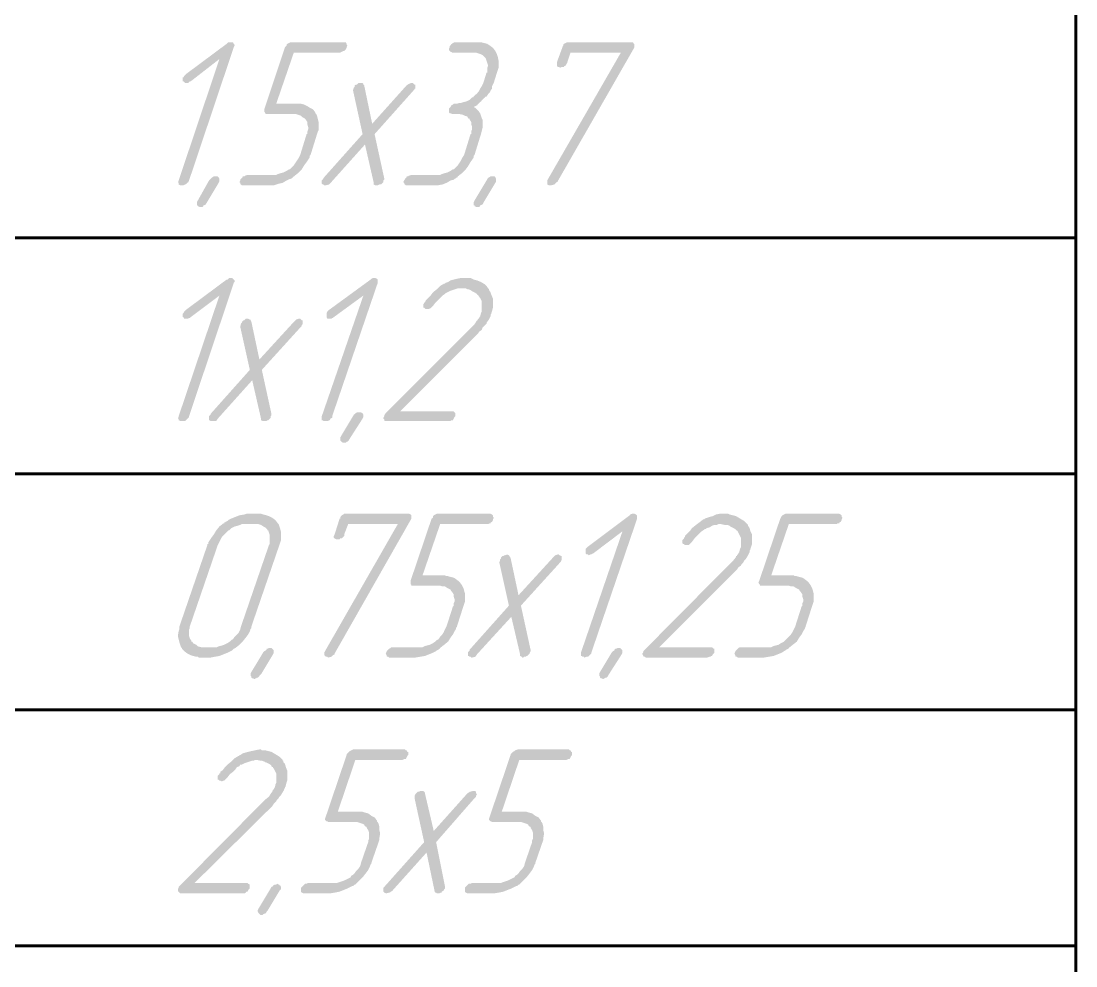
# Paper-space layout 'Layout1' of a CAD drawing. Extents: x -1 to 840, y -1 to 593.
# Drawn here: x 473.47 to 506.98, y 171.36 to 201.39 of the extents above; entities that cross this region are included whole.
import ezdxf

# ---------------------------------------------------------------- set-up
doc = ezdxf.new("R2010")
doc.units = 0
doc.header["$MEASUREMENT"] = 0
doc.layers.add('PDF _Геометрия', color=7, linetype='CONTINUOUS')
doc.layers.add('PDF _Сплошная заливка', color=7, linetype='CONTINUOUS')

psp = doc.layouts.get("Layout1")

# ---------------------------------------------------------------- hatches: boundary and pattern name
at = {"layer": 'PDF _Сплошная заливка', "transparency": 33554559}
for points in [[(480.181, 200.718), (480.206, 200.718), (480.232, 200.667), (480.232, 200.667), (480.257, 200.642), (480.257, 200.616), (480.232, 200.566), (478.809, 196.324), (478.809, 196.324), (478.784, 196.273), (478.758, 196.248), (478.707, 196.197), (478.707, 196.197), (478.682, 196.197), (478.631, 196.171), (478.58, 196.171), (478.58, 196.171), (478.555, 196.171), (478.529, 196.171), (478.479, 196.197), (478.479, 196.197), (478.479, 196.248), (478.453, 196.273), (478.479, 196.298), (478.479, 196.324), (479.774, 200.185), (478.86, 199.473), (478.834, 199.473), (478.809, 199.448), (478.784, 199.423), (478.733, 199.423), (478.707, 199.423), (478.682, 199.423), (478.657, 199.448), (478.631, 199.473), (478.606, 199.473), (478.606, 199.499), (478.606, 199.55), (478.606, 199.575), (478.606, 199.6), (478.631, 199.6), (478.657, 199.651), (478.707, 199.702), (480.003, 200.667), (480.028, 200.693), (480.054, 200.718), (480.079, 200.718), (480.13, 200.718), (480.155, 200.718)], [(483.737, 200.718), (483.788, 200.718), (483.814, 200.667), (483.814, 200.667), (483.814, 200.642), (483.839, 200.616), (483.814, 200.566), (483.814, 200.566), (483.814, 200.54), (483.788, 200.489), (483.737, 200.439), (483.737, 200.439), (483.712, 200.439), (483.661, 200.413), (483.61, 200.388), (482.137, 200.388), (481.578, 198.762), (482.289, 198.762), (482.315, 198.762), (482.366, 198.762), (482.467, 198.737), (482.569, 198.686), (482.645, 198.635), (482.747, 198.584), (482.823, 198.483), (482.823, 198.457), (482.848, 198.432), (482.874, 198.381), (482.899, 198.28), (482.925, 198.178), (482.925, 198.076), (482.925, 197.924), (482.899, 197.873), (482.874, 197.797), (482.67, 197.137), (482.67, 197.137), (482.645, 197.111), (482.645, 197.086), (482.645, 197.06), (482.594, 196.984), (482.543, 196.908), (482.467, 196.806), (482.391, 196.679), (482.264, 196.552), (482.137, 196.451), (482.137, 196.451), (482.137, 196.451), (482.112, 196.425), (482.086, 196.4), (482.035, 196.375), (482.01, 196.375), (481.908, 196.324), (481.781, 196.248), (481.654, 196.222), (481.502, 196.171), (481.349, 196.171), (480.511, 196.171), (480.486, 196.171), (480.46, 196.197), (480.435, 196.197), (480.435, 196.222), (480.435, 196.248), (480.409, 196.273), (480.435, 196.324), (480.435, 196.349), (480.435, 196.349), (480.46, 196.375), (480.511, 196.425), (480.511, 196.451), (480.562, 196.451), (480.587, 196.476), (480.663, 196.502), (481.502, 196.502), (481.578, 196.502), (481.629, 196.527), (481.705, 196.552), (481.807, 196.578), (481.908, 196.629), (481.984, 196.679), (482.01, 196.679), (482.035, 196.705), (482.086, 196.756), (482.137, 196.806), (482.188, 196.883), (482.239, 196.959), (482.289, 197.035), (482.34, 197.137), (482.543, 197.797), (482.569, 197.797), (482.569, 197.848), (482.569, 197.873), (482.594, 197.949), (482.594, 198.026), (482.569, 198.102), (482.569, 198.178), (482.518, 198.254), (482.518, 198.254), (482.493, 198.28), (482.467, 198.305), (482.416, 198.33), (482.366, 198.381), (482.289, 198.407), (482.213, 198.432), (482.137, 198.432), (481.273, 198.432), (481.273, 198.432), (481.222, 198.457), (481.222, 198.483), (481.197, 198.508), (481.197, 198.534), (481.197, 198.584), (481.857, 200.566), (481.857, 200.566), (481.883, 200.591), (481.908, 200.616), (481.908, 200.642), (481.934, 200.667), (481.984, 200.693), (482.035, 200.718), (482.086, 200.718)], [(488.005, 200.718), (488.082, 200.718), (488.183, 200.693), (488.285, 200.667), (488.361, 200.616), (488.463, 200.54), (488.539, 200.439), (488.539, 200.439), (488.564, 200.388), (488.59, 200.337), (488.615, 200.261), (488.641, 200.134), (488.641, 200.032), (488.641, 199.905), (488.615, 199.829), (488.59, 199.753), (488.488, 199.423), (488.437, 199.321), (488.437, 199.245), (488.386, 199.194), (488.386, 199.169), (488.386, 199.169), (488.361, 199.118), (488.31, 199.067), (488.259, 198.991), (488.234, 198.991), (488.209, 198.965), (488.183, 198.94), (488.132, 198.889), (488.082, 198.838), (488.031, 198.788), (487.955, 198.711), (487.853, 198.661), (487.853, 198.661), (487.904, 198.635), (487.929, 198.61), (487.955, 198.584), (488.005, 198.534), (488.056, 198.457), (488.082, 198.381), (488.107, 198.305), (488.107, 198.305), (488.132, 198.254), (488.132, 198.229), (488.132, 198.153), (488.132, 198.076), (488.132, 198), (488.107, 197.899), (488.082, 197.797), (487.878, 197.137), (487.878, 197.137), (487.853, 197.111), (487.853, 197.086), (487.853, 197.06), (487.802, 196.984), (487.751, 196.908), (487.675, 196.781), (487.599, 196.679), (487.472, 196.552), (487.345, 196.451), (487.345, 196.451), (487.345, 196.425), (487.32, 196.425), (487.294, 196.4), (487.243, 196.375), (487.218, 196.349), (487.116, 196.324), (486.989, 196.248), (486.862, 196.197), (486.71, 196.171), (486.557, 196.171), (485.719, 196.171), (485.694, 196.171), (485.668, 196.197), (485.643, 196.197), (485.643, 196.222), (485.643, 196.248), (485.617, 196.273), (485.643, 196.324), (485.643, 196.349), (485.668, 196.349), (485.668, 196.375), (485.719, 196.425), (485.719, 196.451), (485.77, 196.451), (485.795, 196.476), (485.871, 196.502), (486.735, 196.502), (486.786, 196.502), (486.837, 196.527), (486.913, 196.552), (487.015, 196.578), (487.116, 196.629), (487.192, 196.679), (487.218, 196.679), (487.243, 196.705), (487.294, 196.756), (487.345, 196.806), (487.396, 196.883), (487.447, 196.959), (487.497, 197.06), (487.548, 197.137), (487.751, 197.797), (487.777, 197.797), (487.777, 197.848), (487.777, 197.899), (487.802, 197.949), (487.802, 198.026), (487.777, 198.102), (487.777, 198.178), (487.726, 198.254), (487.726, 198.254), (487.726, 198.28), (487.675, 198.305), (487.65, 198.356), (487.574, 198.381), (487.523, 198.407), (487.421, 198.432), (487.32, 198.432), (487.167, 198.432), (487.142, 198.457), (487.091, 198.457), (487.065, 198.483), (487.065, 198.483), (487.065, 198.508), (487.065, 198.559), (487.065, 198.61), (487.065, 198.61), (487.091, 198.635), (487.116, 198.661), (487.142, 198.711), (487.142, 198.711), (487.192, 198.737), (487.218, 198.762), (487.294, 198.762), (487.32, 198.762), (487.396, 198.788), (487.447, 198.788), (487.523, 198.813), (487.624, 198.838), (487.726, 198.889), (487.802, 198.965), (487.828, 198.965), (487.853, 198.991), (487.904, 199.042), (487.955, 199.092), (488.005, 199.143), (488.056, 199.245), (488.107, 199.321), (488.158, 199.423), (488.259, 199.753), (488.285, 199.753), (488.285, 199.778), (488.285, 199.829), (488.285, 199.905), (488.31, 199.981), (488.285, 200.058), (488.259, 200.134), (488.234, 200.21), (488.234, 200.21), (488.209, 200.235), (488.183, 200.261), (488.132, 200.312), (488.082, 200.337), (488.005, 200.362), (487.929, 200.388), (487.828, 200.388), (487.167, 200.388), (487.142, 200.413), (487.116, 200.413), (487.091, 200.439), (487.091, 200.439), (487.065, 200.464), (487.065, 200.515), (487.091, 200.566), (487.091, 200.566), (487.091, 200.591), (487.116, 200.616), (487.142, 200.667), (487.167, 200.667), (487.192, 200.693), (487.243, 200.718), (487.294, 200.718), (487.98, 200.718)], [(492.883, 200.718), (492.909, 200.718), (492.934, 200.693), (492.934, 200.667), (492.959, 200.667), (492.959, 200.616), (492.959, 200.566), (492.934, 200.515), (490.52, 196.298), (490.52, 196.273), (490.495, 196.273), (490.47, 196.248), (490.419, 196.197), (490.317, 196.171), (490.292, 196.171), (490.266, 196.171), (490.241, 196.171), (490.19, 196.197), (490.19, 196.197), (490.19, 196.222), (490.19, 196.273), (490.19, 196.324), (490.216, 196.375), (492.527, 200.388), (490.927, 200.388), (490.825, 200.083), (490.825, 200.058), (490.8, 200.032), (490.775, 199.981), (490.724, 199.956), (490.724, 199.931), (490.698, 199.931), (490.648, 199.931), (490.597, 199.905), (490.597, 199.905), (490.571, 199.931), (490.546, 199.931), (490.495, 199.956), (490.495, 199.956), (490.495, 199.981), (490.495, 200.007), (490.495, 200.083), (490.673, 200.566), (490.673, 200.566), (490.673, 200.591), (490.698, 200.616), (490.698, 200.642), (490.724, 200.667), (490.775, 200.693), (490.825, 200.718), (490.876, 200.718), (492.858, 200.718)], [(485.922, 199.423), (485.948, 199.397), (485.973, 199.372), (485.999, 199.372), (485.999, 199.346), (485.999, 199.321), (485.999, 199.27), (485.999, 199.245), (485.973, 199.245), (485.973, 199.219), (485.948, 199.194), (484.703, 197.797), (485.008, 196.4), (485.008, 196.4), (485.008, 196.375), (485.008, 196.349), (484.982, 196.324), (484.982, 196.324), (484.982, 196.273), (484.957, 196.248), (484.906, 196.197), (484.881, 196.197), (484.855, 196.197), (484.804, 196.171), (484.779, 196.171), (484.754, 196.171), (484.728, 196.171), (484.677, 196.197), (484.677, 196.222), (484.677, 196.248), (484.398, 197.467), (483.306, 196.248), (483.255, 196.197), (483.153, 196.171), (483.128, 196.171), (483.102, 196.171), (483.077, 196.197), (483.052, 196.197), (483.026, 196.222), (483.026, 196.248), (483.026, 196.273), (483.026, 196.324), (483.026, 196.324), (483.052, 196.349), (483.077, 196.375), (483.077, 196.4), (484.322, 197.797), (484.017, 199.194), (484.042, 199.27), (484.042, 199.27), (484.068, 199.296), (484.068, 199.346), (484.118, 199.372), (484.144, 199.372), (484.169, 199.397), (484.195, 199.423), (484.271, 199.423), (484.271, 199.423), (484.322, 199.423), (484.347, 199.397), (484.347, 199.372), (484.373, 199.346), (484.627, 198.127), (485.719, 199.346), (485.795, 199.397), (485.871, 199.423), (485.897, 199.423)], [(479.698, 196.451), (479.723, 196.451), (479.749, 196.425), (479.749, 196.425), (479.774, 196.375), (479.774, 196.349), (479.774, 196.324), (479.774, 196.298), (479.749, 196.248), (479.368, 195.613), (479.342, 195.562), (479.292, 195.536), (479.266, 195.536), (479.266, 195.511), (479.241, 195.486), (479.19, 195.486), (479.165, 195.486), (479.165, 195.486), (479.139, 195.486), (479.088, 195.511), (479.088, 195.536), (479.063, 195.536), (479.063, 195.562), (479.063, 195.613), (479.063, 195.638), (479.063, 195.638), (479.088, 195.689), (479.444, 196.324), (479.495, 196.375), (479.52, 196.4), (479.546, 196.425), (479.546, 196.425), (479.596, 196.451), (479.622, 196.451), (479.647, 196.451), (479.673, 196.451)], [(488.488, 196.451), (488.514, 196.451), (488.539, 196.425), (488.539, 196.425), (488.564, 196.375), (488.564, 196.349), (488.564, 196.324), (488.564, 196.298), (488.539, 196.248), (488.158, 195.613), (488.132, 195.562), (488.082, 195.536), (488.056, 195.536), (488.056, 195.511), (488.031, 195.486), (487.98, 195.486), (487.955, 195.486), (487.955, 195.486), (487.929, 195.486), (487.878, 195.511), (487.878, 195.536), (487.853, 195.536), (487.853, 195.562), (487.853, 195.613), (487.853, 195.638), (487.853, 195.638), (487.878, 195.689), (488.259, 196.324), (488.285, 196.375), (488.31, 196.4), (488.336, 196.425), (488.336, 196.425), (488.386, 196.451), (488.412, 196.451), (488.437, 196.451), (488.463, 196.451)], [(480.181, 193.225), (480.206, 193.2), (480.232, 193.174), (480.232, 193.174), (480.257, 193.149), (480.257, 193.098), (480.232, 193.073), (478.809, 188.831), (478.809, 188.805), (478.784, 188.78), (478.758, 188.755), (478.707, 188.704), (478.707, 188.704), (478.682, 188.678), (478.631, 188.678), (478.58, 188.678), (478.58, 188.678), (478.555, 188.678), (478.529, 188.678), (478.479, 188.704), (478.479, 188.704), (478.479, 188.729), (478.453, 188.78), (478.479, 188.805), (478.479, 188.831), (479.774, 192.666), (478.86, 191.98), (478.834, 191.955), (478.809, 191.955), (478.784, 191.93), (478.733, 191.93), (478.707, 191.93), (478.682, 191.93), (478.657, 191.93), (478.631, 191.98), (478.606, 191.98), (478.606, 192.006), (478.606, 192.031), (478.606, 192.082), (478.606, 192.082), (478.631, 192.107), (478.657, 192.158), (478.707, 192.209), (480.003, 193.174), (480.028, 193.174), (480.054, 193.2), (480.079, 193.225), (480.13, 193.225), (480.155, 193.225)], [(484.728, 193.225), (484.779, 193.2), (484.804, 193.174), (484.804, 193.174), (484.804, 193.149), (484.804, 193.098), (484.804, 193.073), (483.356, 188.831), (483.356, 188.805), (483.356, 188.78), (483.306, 188.755), (483.28, 188.704), (483.255, 188.704), (483.229, 188.678), (483.204, 188.678), (483.153, 188.678), (483.128, 188.678), (483.128, 188.678), (483.077, 188.678), (483.052, 188.704), (483.026, 188.704), (483.026, 188.729), (483.026, 188.78), (483.026, 188.805), (483.026, 188.831), (484.347, 192.666), (483.407, 191.98), (483.382, 191.955), (483.356, 191.955), (483.331, 191.93), (483.28, 191.93), (483.28, 191.93), (483.255, 191.93), (483.204, 191.93), (483.178, 191.98), (483.178, 191.98), (483.178, 192.006), (483.178, 192.031), (483.178, 192.082), (483.178, 192.082), (483.178, 192.107), (483.204, 192.158), (483.255, 192.209), (484.576, 193.174), (484.576, 193.174), (484.601, 193.2), (484.652, 193.225), (484.703, 193.225), (484.703, 193.225)], [(487.65, 193.225), (487.701, 193.225), (487.751, 193.225), (487.853, 193.174), (487.955, 193.149), (488.082, 193.098), (488.209, 193.022), (488.259, 192.971), (488.31, 192.895), (488.31, 192.895), (488.31, 192.895), (488.336, 192.869), (488.336, 192.844), (488.386, 192.768), (488.412, 192.692), (488.463, 192.565), (488.463, 192.438), (488.463, 192.361), (488.463, 192.285), (488.437, 192.184), (488.412, 192.107), (488.412, 192.107), (488.412, 192.082), (488.386, 192.057), (488.386, 192.006), (488.361, 191.955), (488.336, 191.904), (488.259, 191.803), (488.259, 191.777), (488.234, 191.752), (488.209, 191.726), (488.183, 191.701), (488.132, 191.65), (488.107, 191.574), (488.031, 191.523), (487.98, 191.447), (485.516, 188.983), (487.167, 188.983), (487.192, 188.983), (487.218, 188.983), (487.269, 188.932), (487.269, 188.932), (487.269, 188.907), (487.269, 188.882), (487.269, 188.831), (487.269, 188.831), (487.243, 188.805), (487.218, 188.755), (487.192, 188.704), (487.167, 188.704), (487.142, 188.704), (487.116, 188.678), (487.04, 188.678), (485.084, 188.678), (485.058, 188.678), (485.033, 188.678), (485.008, 188.704), (485.008, 188.729), (484.982, 188.755), (484.982, 188.78), (485.008, 188.831), (485.008, 188.856), (485.008, 188.856), (485.058, 188.932), (487.751, 191.625), (487.878, 191.752), (487.955, 191.879), (487.955, 191.879), (487.98, 191.879), (487.98, 191.904), (488.005, 191.93), (488.056, 192.006), (488.082, 192.107), (488.082, 192.107), (488.082, 192.107), (488.107, 192.158), (488.107, 192.234), (488.107, 192.285), (488.107, 192.387), (488.107, 192.488), (488.056, 192.59), (488.031, 192.615), (488.005, 192.666), (488.005, 192.666), (487.98, 192.692), (487.955, 192.692), (487.955, 192.717), (487.878, 192.768), (487.777, 192.819), (487.777, 192.819), (487.751, 192.844), (487.726, 192.844), (487.701, 192.869), (487.65, 192.869), (487.599, 192.895), (487.472, 192.895), (487.447, 192.895), (487.396, 192.895), (487.345, 192.895), (487.269, 192.869), (487.192, 192.844), (487.116, 192.819), (487.015, 192.768), (487.015, 192.768), (486.964, 192.742), (486.938, 192.717), (486.862, 192.666), (486.811, 192.615), (486.735, 192.539), (486.634, 192.438), (486.557, 192.336), (486.557, 192.336), (486.532, 192.311), (486.507, 192.285), (486.481, 192.26), (486.481, 192.26), (486.456, 192.26), (486.43, 192.234), (486.38, 192.234), (486.38, 192.234), (486.329, 192.234), (486.303, 192.26), (486.278, 192.285), (486.252, 192.285), (486.252, 192.311), (486.252, 192.336), (486.252, 192.387), (486.303, 192.463), (486.303, 192.463), (486.303, 192.463), (486.329, 192.488), (486.329, 192.514), (486.405, 192.59), (486.481, 192.666), (486.557, 192.768), (486.684, 192.869), (486.786, 192.971), (486.913, 193.047), (486.938, 193.047), (486.938, 193.047), (486.964, 193.073), (487.04, 193.098), (487.116, 193.149), (487.218, 193.174), (487.32, 193.2), (487.447, 193.225), (487.574, 193.225), (487.624, 193.225)], [(482.34, 191.93), (482.366, 191.904), (482.391, 191.879), (482.416, 191.879), (482.416, 191.853), (482.416, 191.803), (482.416, 191.752), (482.416, 191.752), (482.391, 191.726), (482.391, 191.701), (482.366, 191.676), (481.121, 190.304), (481.426, 188.907), (481.426, 188.907), (481.426, 188.882), (481.426, 188.856), (481.4, 188.831), (481.4, 188.805), (481.4, 188.78), (481.375, 188.755), (481.324, 188.704), (481.299, 188.704), (481.273, 188.678), (481.222, 188.678), (481.197, 188.678), (481.172, 188.678), (481.146, 188.678), (481.095, 188.704), (481.095, 188.729), (481.095, 188.755), (480.816, 189.974), (479.723, 188.755), (479.673, 188.678), (479.571, 188.678), (479.546, 188.678), (479.52, 188.678), (479.495, 188.678), (479.469, 188.704), (479.444, 188.704), (479.444, 188.755), (479.444, 188.78), (479.444, 188.831), (479.444, 188.831), (479.469, 188.856), (479.495, 188.882), (479.495, 188.907), (480.74, 190.304), (480.435, 191.676), (480.46, 191.777), (480.46, 191.777), (480.486, 191.803), (480.486, 191.828), (480.536, 191.879), (480.562, 191.879), (480.587, 191.904), (480.613, 191.93), (480.689, 191.93), (480.689, 191.93), (480.74, 191.904), (480.765, 191.904), (480.765, 191.879), (480.791, 191.828), (481.044, 190.634), (482.137, 191.828), (482.213, 191.904), (482.289, 191.93), (482.315, 191.93)], [(484.271, 188.958), (484.296, 188.932), (484.322, 188.932), (484.322, 188.907), (484.347, 188.882), (484.347, 188.856), (484.347, 188.831), (484.347, 188.805), (484.322, 188.755), (483.915, 188.12), (483.89, 188.069), (483.864, 188.043), (483.839, 188.018), (483.814, 188.018), (483.788, 187.993), (483.763, 187.993), (483.737, 187.993), (483.737, 187.993), (483.687, 187.993), (483.661, 188.018), (483.636, 188.043), (483.636, 188.043), (483.61, 188.069), (483.61, 188.12), (483.61, 188.145), (483.61, 188.145), (483.636, 188.196), (484.017, 188.831), (484.042, 188.882), (484.093, 188.907), (484.093, 188.932), (484.118, 188.932), (484.144, 188.958), (484.195, 188.958), (484.22, 188.958), (484.22, 188.958)], [(485.795, 185.732), (485.846, 185.707), (485.871, 185.681), (485.871, 185.681), (485.871, 185.656), (485.871, 185.605), (485.871, 185.58), (485.846, 185.529), (483.433, 181.287), (483.433, 181.287), (483.433, 181.262), (483.382, 181.236), (483.331, 181.185), (483.229, 181.16), (483.229, 181.16), (483.204, 181.185), (483.153, 181.185), (483.128, 181.211), (483.128, 181.211), (483.102, 181.236), (483.102, 181.262), (483.102, 181.312), (483.128, 181.363), (485.44, 185.402), (483.864, 185.402), (483.737, 185.072), (483.737, 185.046), (483.737, 185.021), (483.712, 184.995), (483.661, 184.945), (483.636, 184.945), (483.61, 184.945), (483.585, 184.919), (483.534, 184.919), (483.534, 184.919), (483.509, 184.919), (483.483, 184.919), (483.433, 184.945), (483.433, 184.945), (483.407, 184.97), (483.407, 185.021), (483.433, 185.072), (483.585, 185.554), (483.585, 185.58), (483.61, 185.58), (483.61, 185.605), (483.636, 185.656), (483.661, 185.681), (483.712, 185.707), (483.737, 185.732), (483.814, 185.732), (485.77, 185.732)], [(488.386, 185.732), (488.437, 185.707), (488.463, 185.681), (488.463, 185.656), (488.463, 185.63), (488.488, 185.605), (488.463, 185.554), (488.463, 185.554), (488.463, 185.529), (488.437, 185.478), (488.386, 185.453), (488.386, 185.427), (488.361, 185.427), (488.31, 185.402), (488.259, 185.402), (486.786, 185.402), (486.227, 183.776), (486.938, 183.776), (486.964, 183.751), (487.015, 183.751), (487.116, 183.725), (487.218, 183.7), (487.294, 183.649), (487.396, 183.573), (487.472, 183.471), (487.472, 183.471), (487.497, 183.421), (487.523, 183.37), (487.548, 183.294), (487.574, 183.192), (487.574, 183.065), (487.574, 182.938), (487.548, 182.862), (487.523, 182.786), (487.32, 182.151), (487.32, 182.125), (487.294, 182.125), (487.294, 182.1), (487.294, 182.074), (487.243, 181.998), (487.192, 181.897), (487.116, 181.795), (487.04, 181.668), (486.913, 181.566), (486.786, 181.465), (486.786, 181.465), (486.786, 181.439), (486.761, 181.439), (486.735, 181.414), (486.684, 181.389), (486.659, 181.363), (486.557, 181.312), (486.43, 181.262), (486.303, 181.211), (486.151, 181.185), (485.999, 181.16), (485.16, 181.16), (485.135, 181.185), (485.109, 181.185), (485.084, 181.211), (485.084, 181.211), (485.084, 181.236), (485.058, 181.287), (485.084, 181.338), (485.084, 181.338), (485.084, 181.363), (485.109, 181.389), (485.16, 181.439), (485.16, 181.439), (485.211, 181.465), (485.236, 181.49), (485.313, 181.49), (486.151, 181.49), (486.227, 181.49), (486.278, 181.516), (486.354, 181.541), (486.456, 181.566), (486.557, 181.617), (486.634, 181.668), (486.659, 181.694), (486.684, 181.719), (486.735, 181.744), (486.786, 181.82), (486.837, 181.871), (486.888, 181.947), (486.938, 182.049), (486.989, 182.151), (487.192, 182.786), (487.218, 182.811), (487.218, 182.836), (487.218, 182.887), (487.243, 182.938), (487.243, 183.014), (487.218, 183.09), (487.218, 183.167), (487.167, 183.243), (487.167, 183.243), (487.142, 183.268), (487.116, 183.319), (487.065, 183.344), (487.015, 183.37), (486.938, 183.421), (486.862, 183.421), (486.786, 183.446), (485.922, 183.446), (485.897, 183.446), (485.871, 183.446), (485.871, 183.471), (485.846, 183.497), (485.846, 183.548), (485.846, 183.598), (486.507, 185.554), (486.507, 185.58), (486.532, 185.58), (486.557, 185.605), (486.557, 185.656), (486.583, 185.681), (486.634, 185.707), (486.684, 185.732), (486.735, 185.732)], [(492.959, 185.732), (493.01, 185.707), (493.036, 185.681), (493.036, 185.681), (493.036, 185.656), (493.036, 185.605), (493.036, 185.554), (491.588, 181.312), (491.588, 181.312), (491.588, 181.287), (491.537, 181.236), (491.511, 181.211), (491.486, 181.185), (491.46, 181.185), (491.435, 181.185), (491.359, 181.16), (491.359, 181.16), (491.359, 181.185), (491.308, 181.185), (491.283, 181.211), (491.257, 181.211), (491.257, 181.236), (491.257, 181.262), (491.257, 181.287), (491.257, 181.312), (492.578, 185.173), (491.638, 184.462), (491.613, 184.462), (491.588, 184.437), (491.562, 184.437), (491.511, 184.411), (491.511, 184.411), (491.486, 184.437), (491.435, 184.437), (491.41, 184.462), (491.41, 184.487), (491.41, 184.513), (491.41, 184.538), (491.41, 184.589), (491.41, 184.589), (491.41, 184.614), (491.435, 184.64), (491.486, 184.691), (492.807, 185.681), (492.807, 185.681), (492.832, 185.707), (492.883, 185.732), (492.934, 185.732), (492.934, 185.732)], [(495.881, 185.732), (495.932, 185.732), (495.983, 185.707), (496.084, 185.681), (496.186, 185.656), (496.313, 185.58), (496.44, 185.503), (496.491, 185.453), (496.541, 185.402), (496.541, 185.402), (496.541, 185.402), (496.567, 185.376), (496.567, 185.351), (496.618, 185.275), (496.643, 185.173), (496.694, 185.072), (496.694, 184.919), (496.694, 184.843), (496.694, 184.767), (496.668, 184.691), (496.643, 184.614), (496.643, 184.589), (496.643, 184.589), (496.618, 184.564), (496.618, 184.513), (496.592, 184.462), (496.567, 184.411), (496.491, 184.284), (496.491, 184.284), (496.465, 184.259), (496.44, 184.233), (496.414, 184.183), (496.364, 184.132), (496.338, 184.081), (496.262, 184.03), (496.211, 183.954), (493.747, 181.49), (495.398, 181.49), (495.424, 181.49), (495.449, 181.465), (495.474, 181.439), (495.5, 181.439), (495.5, 181.414), (495.5, 181.363), (495.5, 181.338), (495.5, 181.312), (495.474, 181.287), (495.449, 181.262), (495.424, 181.211), (495.398, 181.211), (495.373, 181.185), (495.347, 181.185), (495.271, 181.16), (493.315, 181.16), (493.29, 181.185), (493.264, 181.185), (493.239, 181.211), (493.239, 181.211), (493.213, 181.262), (493.213, 181.287), (493.239, 181.338), (493.239, 181.338), (493.239, 181.363), (493.29, 181.414), (495.983, 184.132), (496.11, 184.259), (496.186, 184.36), (496.186, 184.386), (496.211, 184.386), (496.211, 184.411), (496.237, 184.437), (496.287, 184.513), (496.313, 184.614), (496.313, 184.614), (496.313, 184.614), (496.338, 184.665), (496.338, 184.716), (496.338, 184.792), (496.338, 184.894), (496.338, 184.97), (496.287, 185.072), (496.262, 185.122), (496.237, 185.173), (496.237, 185.173), (496.211, 185.199), (496.186, 185.199), (496.186, 185.224), (496.11, 185.275), (496.008, 185.326), (496.008, 185.326), (495.983, 185.351), (495.957, 185.351), (495.932, 185.376), (495.881, 185.376), (495.83, 185.376), (495.703, 185.402), (495.678, 185.402), (495.627, 185.402), (495.576, 185.376), (495.5, 185.376), (495.424, 185.351), (495.347, 185.3), (495.246, 185.275), (495.246, 185.249), (495.195, 185.249), (495.17, 185.224), (495.093, 185.173), (495.043, 185.122), (494.966, 185.046), (494.865, 184.945), (494.788, 184.843), (494.788, 184.843), (494.763, 184.818), (494.738, 184.792), (494.712, 184.767), (494.712, 184.767), (494.687, 184.741), (494.662, 184.741), (494.611, 184.741), (494.611, 184.741), (494.56, 184.741), (494.534, 184.767), (494.509, 184.767), (494.484, 184.792), (494.484, 184.818), (494.484, 184.843), (494.484, 184.894), (494.534, 184.945), (494.534, 184.97), (494.534, 184.97), (494.56, 184.995), (494.56, 185.021), (494.636, 185.097), (494.712, 185.173), (494.788, 185.275), (494.915, 185.376), (495.017, 185.453), (495.144, 185.554), (495.17, 185.554), (495.17, 185.554), (495.195, 185.58), (495.271, 185.605), (495.347, 185.63), (495.449, 185.656), (495.551, 185.707), (495.678, 185.732), (495.805, 185.732), (495.855, 185.732)], [(499.463, 185.732), (499.514, 185.707), (499.539, 185.681), (499.539, 185.656), (499.539, 185.63), (499.565, 185.605), (499.539, 185.554), (499.539, 185.554), (499.539, 185.529), (499.514, 185.478), (499.463, 185.453), (499.463, 185.427), (499.412, 185.427), (499.387, 185.402), (499.336, 185.402), (497.862, 185.402), (497.304, 183.776), (498.015, 183.776), (498.04, 183.751), (498.091, 183.751), (498.193, 183.725), (498.294, 183.7), (498.371, 183.649), (498.472, 183.573), (498.548, 183.471), (498.548, 183.471), (498.574, 183.421), (498.599, 183.37), (498.625, 183.294), (498.65, 183.192), (498.65, 183.065), (498.65, 182.938), (498.625, 182.862), (498.599, 182.786), (498.396, 182.151), (498.396, 182.125), (498.371, 182.125), (498.371, 182.1), (498.371, 182.074), (498.32, 181.998), (498.269, 181.897), (498.193, 181.795), (498.117, 181.668), (497.989, 181.566), (497.862, 181.465), (497.862, 181.465), (497.862, 181.439), (497.837, 181.439), (497.786, 181.414), (497.761, 181.389), (497.71, 181.363), (497.634, 181.312), (497.507, 181.262), (497.38, 181.211), (497.227, 181.185), (497.075, 181.16), (496.237, 181.16), (496.211, 181.185), (496.186, 181.185), (496.16, 181.211), (496.16, 181.211), (496.16, 181.236), (496.135, 181.287), (496.16, 181.338), (496.16, 181.338), (496.16, 181.363), (496.186, 181.389), (496.237, 181.439), (496.237, 181.439), (496.262, 181.465), (496.313, 181.49), (496.364, 181.49), (497.227, 181.49), (497.304, 181.49), (497.354, 181.516), (497.431, 181.541), (497.532, 181.566), (497.608, 181.617), (497.71, 181.668), (497.735, 181.694), (497.761, 181.719), (497.786, 181.744), (497.862, 181.82), (497.913, 181.871), (497.964, 181.947), (498.015, 182.049), (498.066, 182.151), (498.269, 182.786), (498.294, 182.811), (498.294, 182.836), (498.294, 182.887), (498.32, 182.938), (498.32, 183.014), (498.294, 183.09), (498.294, 183.167), (498.244, 183.243), (498.244, 183.243), (498.218, 183.268), (498.193, 183.319), (498.142, 183.344), (498.091, 183.37), (498.015, 183.421), (497.939, 183.421), (497.862, 183.446), (496.999, 183.446), (496.973, 183.446), (496.948, 183.446), (496.948, 183.471), (496.922, 183.497), (496.897, 183.548), (496.922, 183.598), (497.583, 185.554), (497.583, 185.58), (497.608, 185.58), (497.608, 185.605), (497.634, 185.656), (497.659, 185.681), (497.71, 185.707), (497.761, 185.732), (497.812, 185.732)], [(490.571, 184.411), (490.597, 184.411), (490.622, 184.386), (490.648, 184.386), (490.648, 184.335), (490.648, 184.31), (490.648, 184.259), (490.648, 184.259), (490.622, 184.233), (490.622, 184.208), (490.597, 184.183), (489.352, 182.811), (489.657, 181.414), (489.657, 181.389), (489.657, 181.389), (489.657, 181.363), (489.631, 181.312), (489.631, 181.312), (489.631, 181.287), (489.606, 181.262), (489.555, 181.211), (489.53, 181.211), (489.504, 181.185), (489.454, 181.185), (489.428, 181.16), (489.403, 181.16), (489.377, 181.185), (489.326, 181.211), (489.326, 181.211), (489.326, 181.262), (489.047, 182.455), (487.955, 181.262), (487.904, 181.185), (487.802, 181.16), (487.777, 181.16), (487.751, 181.185), (487.726, 181.185), (487.701, 181.211), (487.675, 181.211), (487.675, 181.236), (487.675, 181.287), (487.675, 181.312), (487.675, 181.338), (487.701, 181.363), (487.726, 181.389), (487.726, 181.414), (488.971, 182.811), (488.666, 184.183), (488.691, 184.259), (488.691, 184.284), (488.717, 184.31), (488.717, 184.335), (488.768, 184.386), (488.793, 184.386), (488.818, 184.411), (488.844, 184.411), (488.92, 184.437), (488.92, 184.437), (488.971, 184.411), (488.996, 184.386), (488.996, 184.36), (489.022, 184.335), (489.276, 183.141), (490.368, 184.335), (490.444, 184.411), (490.52, 184.437), (490.546, 184.437)], [(481.426, 181.465), (481.451, 181.439), (481.476, 181.414), (481.476, 181.414), (481.502, 181.389), (481.502, 181.338), (481.502, 181.312), (481.502, 181.312), (481.476, 181.262), (481.095, 180.627), (481.044, 180.576), (481.019, 180.55), (480.994, 180.525), (480.968, 180.525), (480.943, 180.5), (480.918, 180.5), (480.892, 180.474), (480.892, 180.474), (480.841, 180.5), (480.816, 180.5), (480.791, 180.525), (480.791, 180.55), (480.765, 180.576), (480.765, 180.601), (480.765, 180.627), (480.765, 180.652), (480.791, 180.703), (481.172, 181.338), (481.197, 181.363), (481.248, 181.389), (481.273, 181.414), (481.273, 181.439), (481.299, 181.439), (481.349, 181.465), (481.375, 181.465), (481.375, 181.465)], [(492.502, 181.465), (492.527, 181.439), (492.553, 181.414), (492.553, 181.414), (492.578, 181.389), (492.578, 181.338), (492.578, 181.312), (492.578, 181.312), (492.553, 181.262), (492.146, 180.627), (492.121, 180.576), (492.096, 180.55), (492.07, 180.525), (492.045, 180.525), (492.019, 180.5), (491.994, 180.5), (491.969, 180.474), (491.969, 180.474), (491.918, 180.5), (491.892, 180.5), (491.867, 180.525), (491.867, 180.55), (491.841, 180.576), (491.841, 180.601), (491.841, 180.627), (491.841, 180.652), (491.867, 180.703), (492.248, 181.338), (492.273, 181.363), (492.324, 181.389), (492.324, 181.414), (492.35, 181.439), (492.375, 181.439), (492.426, 181.465), (492.451, 181.465), (492.451, 181.465)], [(481.121, 178.214), (481.172, 178.214), (481.222, 178.214), (481.324, 178.188), (481.426, 178.163), (481.553, 178.087), (481.68, 178.01), (481.73, 177.96), (481.781, 177.909), (481.781, 177.909), (481.781, 177.884), (481.807, 177.884), (481.807, 177.833), (481.857, 177.782), (481.883, 177.68), (481.934, 177.553), (481.934, 177.426), (481.934, 177.35), (481.934, 177.274), (481.908, 177.198), (481.883, 177.096), (481.883, 177.096), (481.883, 177.071), (481.857, 177.045), (481.857, 177.02), (481.832, 176.969), (481.807, 176.918), (481.73, 176.791), (481.73, 176.791), (481.705, 176.766), (481.68, 176.74), (481.654, 176.69), (481.603, 176.639), (481.578, 176.588), (481.502, 176.512), (481.451, 176.436), (478.987, 173.997), (480.638, 173.997), (480.663, 173.997), (480.689, 173.972), (480.74, 173.946), (480.74, 173.946), (480.74, 173.896), (480.74, 173.87), (480.74, 173.819), (480.74, 173.819), (480.714, 173.794), (480.689, 173.769), (480.663, 173.718), (480.638, 173.718), (480.613, 173.692), (480.587, 173.667), (480.511, 173.667), (478.555, 173.667), (478.529, 173.667), (478.504, 173.692), (478.479, 173.718), (478.479, 173.718), (478.453, 173.743), (478.453, 173.794), (478.479, 173.845), (478.479, 173.845), (478.479, 173.87), (478.529, 173.921), (481.222, 176.639), (481.349, 176.74), (481.426, 176.867), (481.426, 176.867), (481.451, 176.893), (481.451, 176.918), (481.476, 176.944), (481.527, 177.02), (481.553, 177.096), (481.553, 177.121), (481.553, 177.121), (481.578, 177.172), (481.578, 177.223), (481.578, 177.299), (481.578, 177.375), (481.578, 177.477), (481.527, 177.579), (481.502, 177.629), (481.476, 177.655), (481.476, 177.68), (481.451, 177.68), (481.426, 177.706), (481.426, 177.731), (481.349, 177.782), (481.248, 177.833), (481.248, 177.833), (481.222, 177.833), (481.197, 177.858), (481.172, 177.858), (481.121, 177.884), (481.07, 177.884), (480.943, 177.909), (480.918, 177.909), (480.867, 177.884), (480.816, 177.884), (480.74, 177.858), (480.663, 177.833), (480.587, 177.807), (480.486, 177.756), (480.486, 177.756), (480.435, 177.756), (480.409, 177.706), (480.333, 177.68), (480.282, 177.604), (480.206, 177.528), (480.105, 177.452), (480.028, 177.35), (480.028, 177.35), (480.003, 177.325), (479.978, 177.299), (479.952, 177.274), (479.952, 177.274), (479.927, 177.248), (479.901, 177.248), (479.851, 177.223), (479.851, 177.223), (479.8, 177.248), (479.774, 177.248), (479.749, 177.274), (479.723, 177.274), (479.723, 177.299), (479.723, 177.35), (479.723, 177.401), (479.774, 177.452), (479.774, 177.452), (479.774, 177.477), (479.8, 177.477), (479.8, 177.528), (479.876, 177.579), (479.952, 177.68), (480.028, 177.756), (480.155, 177.858), (480.257, 177.96), (480.384, 178.036), (480.409, 178.036), (480.409, 178.061), (480.435, 178.061), (480.511, 178.112), (480.587, 178.137), (480.689, 178.163), (480.791, 178.188), (480.918, 178.214), (481.044, 178.239), (481.095, 178.239)], [(485.694, 178.214), (485.719, 178.214), (485.744, 178.163), (485.77, 178.163), (485.77, 178.137), (485.77, 178.112), (485.77, 178.061), (485.77, 178.061), (485.744, 178.036), (485.719, 177.985), (485.694, 177.934), (485.668, 177.934), (485.643, 177.934), (485.592, 177.909), (485.541, 177.909), (484.093, 177.909), (483.534, 176.258), (484.22, 176.258), (484.246, 176.258), (484.322, 176.258), (484.398, 176.232), (484.5, 176.207), (484.601, 176.131), (484.703, 176.08), (484.779, 175.978), (484.779, 175.953), (484.804, 175.928), (484.83, 175.877), (484.855, 175.775), (484.855, 175.674), (484.881, 175.572), (484.855, 175.42), (484.855, 175.369), (484.83, 175.293), (484.601, 174.632), (484.601, 174.632), (484.601, 174.607), (484.601, 174.607), (484.576, 174.581), (484.55, 174.505), (484.5, 174.404), (484.423, 174.302), (484.322, 174.175), (484.22, 174.074), (484.093, 173.946), (484.068, 173.946), (484.068, 173.946), (484.042, 173.921), (484.017, 173.896), (483.991, 173.896), (483.941, 173.87), (483.839, 173.819), (483.712, 173.769), (483.585, 173.718), (483.458, 173.692), (483.306, 173.667), (482.467, 173.667), (482.442, 173.667), (482.391, 173.692), (482.366, 173.718), (482.366, 173.718), (482.366, 173.743), (482.366, 173.794), (482.366, 173.819), (482.366, 173.845), (482.391, 173.87), (482.416, 173.896), (482.442, 173.921), (482.467, 173.946), (482.493, 173.972), (482.543, 173.972), (482.594, 173.997), (483.458, 173.997), (483.509, 173.997), (483.585, 174.023), (483.661, 174.048), (483.737, 174.074), (483.839, 174.124), (483.941, 174.175), (483.941, 174.175), (483.966, 174.226), (484.017, 174.251), (484.068, 174.302), (484.118, 174.378), (484.195, 174.455), (484.246, 174.531), (484.271, 174.632), (484.5, 175.293), (484.5, 175.293), (484.5, 175.344), (484.525, 175.394), (484.525, 175.445), (484.525, 175.521), (484.525, 175.597), (484.5, 175.674), (484.449, 175.75), (484.449, 175.75), (484.449, 175.775), (484.398, 175.801), (484.373, 175.851), (484.322, 175.877), (484.246, 175.902), (484.169, 175.928), (484.068, 175.928), (483.229, 175.928), (483.204, 175.953), (483.178, 175.953), (483.153, 175.978), (483.128, 176.004), (483.128, 176.029), (483.153, 176.105), (483.814, 178.061), (483.814, 178.061), (483.814, 178.087), (483.839, 178.112), (483.864, 178.137), (483.89, 178.163), (483.915, 178.188), (483.966, 178.214), (484.017, 178.239), (485.668, 178.239)], [(490.902, 178.214), (490.927, 178.214), (490.952, 178.163), (490.978, 178.163), (490.978, 178.137), (490.978, 178.112), (490.978, 178.061), (490.978, 178.061), (490.952, 178.036), (490.927, 177.985), (490.902, 177.934), (490.876, 177.934), (490.851, 177.934), (490.8, 177.909), (490.749, 177.909), (489.301, 177.909), (488.742, 176.258), (489.428, 176.258), (489.454, 176.258), (489.53, 176.258), (489.606, 176.232), (489.707, 176.207), (489.809, 176.131), (489.911, 176.08), (489.987, 175.978), (489.987, 175.953), (490.012, 175.928), (490.038, 175.877), (490.063, 175.775), (490.063, 175.674), (490.089, 175.572), (490.063, 175.42), (490.063, 175.369), (490.038, 175.293), (489.809, 174.632), (489.809, 174.632), (489.809, 174.607), (489.809, 174.607), (489.784, 174.581), (489.758, 174.505), (489.707, 174.404), (489.631, 174.302), (489.53, 174.175), (489.428, 174.074), (489.301, 173.946), (489.276, 173.946), (489.276, 173.946), (489.25, 173.921), (489.225, 173.896), (489.199, 173.896), (489.149, 173.87), (489.047, 173.819), (488.92, 173.769), (488.793, 173.718), (488.666, 173.692), (488.514, 173.667), (487.675, 173.667), (487.65, 173.667), (487.599, 173.692), (487.574, 173.718), (487.574, 173.718), (487.574, 173.743), (487.574, 173.794), (487.574, 173.819), (487.574, 173.845), (487.599, 173.87), (487.624, 173.896), (487.65, 173.921), (487.675, 173.946), (487.701, 173.972), (487.751, 173.972), (487.802, 173.997), (488.666, 173.997), (488.717, 173.997), (488.793, 174.023), (488.869, 174.048), (488.945, 174.074), (489.047, 174.124), (489.149, 174.175), (489.149, 174.175), (489.174, 174.226), (489.225, 174.251), (489.276, 174.302), (489.326, 174.378), (489.403, 174.455), (489.454, 174.531), (489.479, 174.632), (489.707, 175.293), (489.707, 175.293), (489.707, 175.344), (489.733, 175.394), (489.733, 175.445), (489.733, 175.521), (489.733, 175.597), (489.707, 175.674), (489.657, 175.75), (489.657, 175.75), (489.657, 175.775), (489.606, 175.801), (489.581, 175.851), (489.53, 175.877), (489.454, 175.902), (489.377, 175.928), (489.276, 175.928), (488.437, 175.928), (488.412, 175.953), (488.386, 175.953), (488.361, 175.978), (488.336, 176.004), (488.336, 176.029), (488.361, 176.105), (489.022, 178.061), (489.022, 178.061), (489.022, 178.087), (489.047, 178.112), (489.072, 178.137), (489.098, 178.163), (489.149, 178.188), (489.174, 178.214), (489.25, 178.239), (490.876, 178.239)], [(487.853, 176.918), (487.904, 176.918), (487.929, 176.893), (487.929, 176.867), (487.929, 176.842), (487.955, 176.817), (487.929, 176.766), (487.929, 176.766), (487.929, 176.74), (487.904, 176.715), (487.878, 176.69), (486.659, 175.293), (486.938, 173.896), (486.938, 173.896), (486.938, 173.896), (486.938, 173.845), (486.938, 173.819), (486.938, 173.819), (486.913, 173.794), (486.888, 173.743), (486.837, 173.718), (486.837, 173.692), (486.811, 173.692), (486.761, 173.667), (486.71, 173.667), (486.684, 173.667), (486.659, 173.692), (486.634, 173.692), (486.608, 173.718), (486.608, 173.743), (486.354, 174.962), (485.262, 173.743), (485.186, 173.692), (485.084, 173.667), (485.084, 173.667), (485.058, 173.667), (485.008, 173.692), (484.982, 173.718), (484.982, 173.718), (484.982, 173.743), (484.982, 173.769), (484.982, 173.819), (484.982, 173.819), (484.982, 173.845), (485.008, 173.87), (485.033, 173.896), (486.278, 175.293), (485.973, 176.69), (485.973, 176.766), (485.973, 176.766), (485.999, 176.817), (486.024, 176.842), (486.049, 176.867), (486.075, 176.893), (486.1, 176.893), (486.151, 176.918), (486.202, 176.918), (486.227, 176.918), (486.252, 176.918), (486.278, 176.893), (486.303, 176.867), (486.303, 176.842), (486.583, 175.648), (487.65, 176.842), (487.726, 176.893), (487.828, 176.918), (487.828, 176.918)], [(481.654, 173.946), (481.68, 173.946), (481.68, 173.921), (481.705, 173.921), (481.73, 173.87), (481.73, 173.845), (481.73, 173.819), (481.73, 173.794), (481.68, 173.743), (481.299, 173.108), (481.273, 173.083), (481.248, 173.032), (481.222, 173.032), (481.197, 173.007), (481.172, 173.007), (481.146, 172.981), (481.121, 172.981), (481.121, 172.981), (481.07, 172.981), (481.044, 173.007), (481.019, 173.032), (481.019, 173.032), (480.994, 173.083), (480.994, 173.108), (480.994, 173.134), (480.994, 173.134), (481.019, 173.185), (481.4, 173.819), (481.426, 173.87), (481.476, 173.896), (481.476, 173.921), (481.502, 173.921), (481.527, 173.946), (481.578, 173.946), (481.603, 173.972), (481.603, 173.972)]]:
    psp.add_hatch(color=256, dxfattribs=at).paths.add_polyline_path(points)
h = psp.add_hatch(color=256, dxfattribs=at)
h.paths.add_polyline_path([(480.918, 185.402), (480.562, 185.402), (480.486, 185.402), (480.435, 185.376), (480.359, 185.351), (480.257, 185.326), (480.155, 185.275), (480.079, 185.199), (480.054, 185.199), (480.028, 185.173), (479.978, 185.122), (479.927, 185.072), (479.876, 185.021), (479.825, 184.945), (479.774, 184.843), (479.723, 184.741), (478.834, 182.151), (478.834, 182.125), (478.834, 182.1), (478.809, 182.049), (478.809, 181.998), (478.809, 181.922), (478.809, 181.846), (478.834, 181.77), (478.885, 181.694), (478.885, 181.668), (478.91, 181.668), (478.936, 181.617), (478.987, 181.592), (479.038, 181.566), (479.088, 181.516), (479.19, 181.49), (479.266, 181.49), (479.647, 181.49), (479.698, 181.49), (479.749, 181.516), (479.851, 181.541), (479.927, 181.566), (480.028, 181.617), (480.105, 181.668), (480.13, 181.694), (480.155, 181.719), (480.206, 181.744), (480.257, 181.82), (480.308, 181.871), (480.384, 181.947), (480.435, 182.049), (480.46, 182.151), (481.349, 184.741), (481.375, 184.767), (481.375, 184.792), (481.375, 184.843), (481.375, 184.894), (481.375, 184.97), (481.375, 185.046), (481.349, 185.122), (481.324, 185.199), (481.299, 185.199), (481.299, 185.224), (481.273, 185.249), (481.222, 185.3), (481.172, 185.326), (481.095, 185.376), (481.019, 185.402)], flags=0)
h.paths.add_polyline_path([(481.095, 185.732), (481.172, 185.707), (481.273, 185.681), (481.349, 185.656), (481.451, 185.605), (481.553, 185.529), (481.629, 185.427), (481.629, 185.427), (481.654, 185.402), (481.68, 185.326), (481.705, 185.249), (481.73, 185.148), (481.73, 185.021), (481.73, 184.894), (481.705, 184.818), (481.68, 184.741), (480.791, 182.151), (480.791, 182.125), (480.791, 182.125), (480.791, 182.1), (480.765, 182.074), (480.74, 181.998), (480.689, 181.897), (480.613, 181.795), (480.511, 181.668), (480.409, 181.566), (480.282, 181.465), (480.257, 181.465), (480.257, 181.439), (480.232, 181.439), (480.206, 181.414), (480.181, 181.389), (480.13, 181.363), (480.028, 181.312), (479.901, 181.262), (479.774, 181.211), (479.622, 181.185), (479.495, 181.16), (479.114, 181.16), (479.088, 181.185), (479.038, 181.185), (478.936, 181.211), (478.86, 181.236), (478.758, 181.287), (478.657, 181.363), (478.58, 181.439), (478.58, 181.465), (478.555, 181.49), (478.529, 181.566), (478.504, 181.643), (478.479, 181.744), (478.453, 181.846), (478.479, 181.998), (478.504, 182.074), (478.504, 182.151), (479.393, 184.741), (479.393, 184.767), (479.419, 184.767), (479.419, 184.792), (479.419, 184.818), (479.469, 184.894), (479.52, 184.97), (479.596, 185.072), (479.673, 185.199), (479.774, 185.326), (479.901, 185.427), (479.927, 185.427), (479.927, 185.453), (479.952, 185.453), (479.978, 185.478), (480.028, 185.503), (480.054, 185.529), (480.155, 185.58), (480.282, 185.63), (480.409, 185.681), (480.562, 185.707), (480.638, 185.732), (481.07, 185.732)], flags=0)

# ---------------------------------------------------------------- linework, layer by layer
at = {"layer": 'PDF _Геометрия', "lineweight": 60}
psp.add_lwpolyline([(506.982, 231.997), (439.97, 231.997), (439.97, 104.497), (506.982, 104.497)], close=True, dxfattribs=at)
for points in [[(439.97, 194.497), (506.982, 194.497)], [(439.97, 186.997), (506.982, 186.997)], [(439.97, 179.497), (506.982, 179.497)], [(439.97, 171.997), (506.982, 171.997)]]:
    psp.add_lwpolyline(points, dxfattribs=at)

doc.saveas('drawing.dxf')
